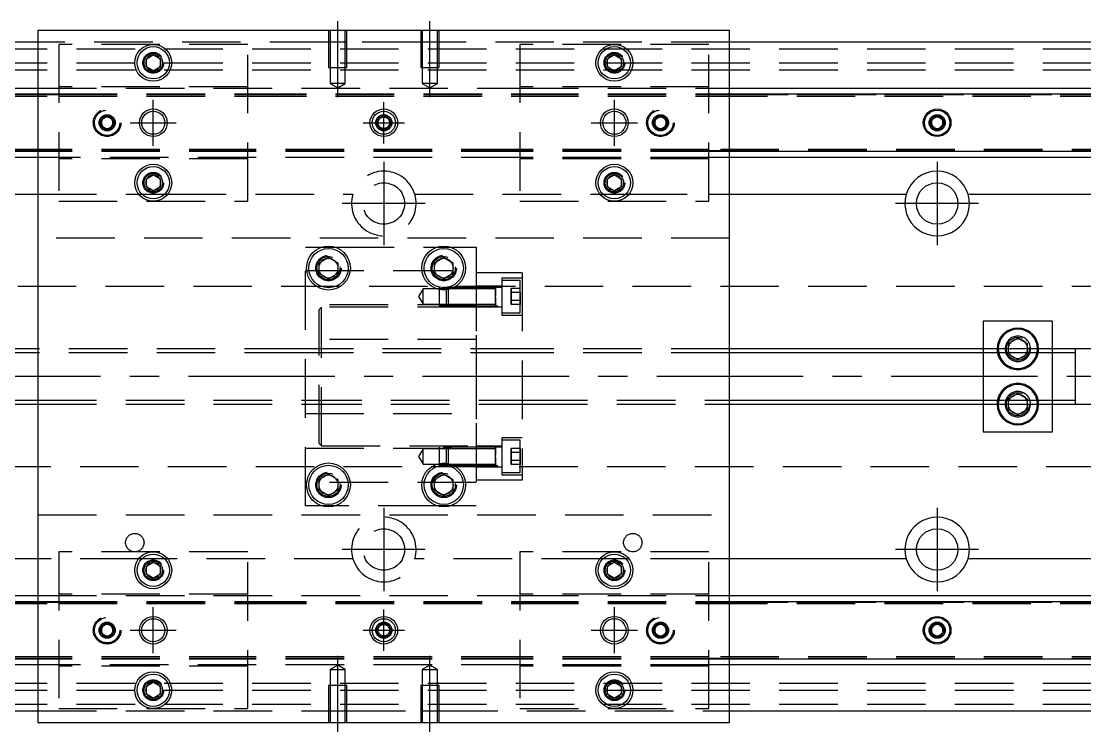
# Model space of a CAD drawing. Extents: x -10 to 569, y -283 to 77.
# Drawn here: x 121.4 to 352, y -77 to 77 of the extents above; entities that cross this region are included whole.
import ezdxf

# ---------------------------------------------------------------- set-up
doc = ezdxf.new("R2010")
doc.units = 0
doc.linetypes.add('CENTER', pattern=[50.8, 31.75, -6.35, 6.35, -6.35])
doc.linetypes.add('DASHED', pattern=[19.05, 12.7, -6.35])
doc.layers.get('0').update_dxf_attribs({"linetype": 'CONTINUOUS'})
doc.layers.add('CENTER', color=1, linetype='CENTER')

msp = doc.modelspace()

# ---------------------------------------------------------------- linework, layer by layer
at = {"color": 7, "linetype": 'CONTINUOUS'}
for p, q in [((275, 75), (125, 75)), ((125, 75), (125, -75)), ((275, -75), (275, 75)), ((125, 72.5), (0, 72.5)), ((400, 72.5), (275, 72.5)), ((148.5, 68.87), (150, 69.73)), ((150, 69.73), (151.5, 68.87)), ((248.5, 68.87), (250, 69.73)), ((250, 69.73), (251.5, 68.87)), ((148.5, 67.13), (148.5, 68.87)), ((150, 66.27), (148.5, 67.13)), ((151.5, 67.13), (150, 66.27)), ((151.5, 68.87), (151.5, 67.13)), ((248.5, 67.13), (248.5, 68.87)), ((250, 66.27), (248.5, 67.13)), ((251.5, 67.13), (250, 66.27)), ((251.5, 68.87), (251.5, 67.13)), ((0, 62.5), (125, 62.5)), ((275, 62.5), (400, 62.5)), ((0, 61.25), (125, 61.25)), ((275, 61.25), (400, 61.25)), ((318.75, 55.72), (320, 56.44)), ((318.75, 54.28), (318.75, 55.72)), ((320, 56.44), (321.25, 55.72)), ((321.25, 55.72), (321.25, 54.28)), ((320, 53.56), (318.75, 54.28)), ((321.25, 54.28), (320, 53.56)), ((125, 48.75), (0, 48.75)), ((400, 48.75), (275, 48.75)), ((125, 47.5), (0, 47.5)), ((400, 47.5), (275, 47.5)), ((148.5, 42.87), (150, 43.73)), ((148.5, 41.13), (148.5, 42.87)), ((150, 43.73), (151.5, 42.87)), ((151.5, 42.87), (151.5, 41.13)), ((248.5, 42.87), (250, 43.73)), ((248.5, 41.13), (248.5, 42.87)), ((250, 43.73), (251.5, 42.87)), ((251.5, 42.87), (251.5, 41.13)), ((86.71, 39.5), (125, 39.5)), ((150, 40.27), (148.5, 41.13)), ((151.5, 41.13), (150, 40.27)), ((250, 40.27), (248.5, 41.13)), ((251.5, 41.13), (250, 40.27)), ((275, 39.5), (313.29, 39.5)), ((326.71, 39.5), (400, 39.5)), ((186, 24.65), (188, 25.81)), ((188, 25.81), (190, 24.65)), ((211, 24.65), (213, 25.81)), ((213, 25.81), (215, 24.65)), ((186, 22.35), (186, 24.65)), ((190, 24.65), (190, 22.35)), ((211, 22.35), (211, 24.65)), ((215, 24.65), (215, 22.35)), ((188, 21.19), (186, 22.35)), ((190, 22.35), (188, 21.19)), ((213, 21.19), (211, 22.35)), ((215, 22.35), (213, 21.19)), ((345, 12), (330, 12)), ((330, 12), (330, 6)), ((345, 6), (345, 12)), ((335.5, 7.15), (337.5, 8.31)), ((335.5, 6), (335.5, 7.15)), ((337.5, 8.31), (339.5, 7.15)), ((339.5, 7.15), (339.5, 6)), ((125, 6), (60.5, 6)), ((350, 6), (275, 6)), ((350, -6), (350, 6)), ((355, 6), (350, 6)), ((350, 6), (350, 6)), ((350, 6), (350, 6)), ((60.5, -6), (125, -6)), ((275, -6), (350, -6)), ((330, -6), (330, -12)), ((335.5, -7.15), (335.5, -6)), ((339.5, -6), (339.5, -7.15)), ((345, -12), (345, -6)), ((350, -6), (350, -6)), ((350, -6), (355, -6)), ((350, -6), (350, -6)), ((337.5, -8.31), (335.5, -7.15)), ((339.5, -7.15), (337.5, -8.31)), ((330, -12), (345, -12)), ((186, -22.35), (188, -21.19)), ((186, -24.65), (186, -22.35)), ((188, -21.19), (190, -22.35)), ((190, -22.35), (190, -24.65)), ((211, -22.35), (213, -21.19)), ((211, -24.65), (211, -22.35)), ((213, -21.19), (215, -22.35)), ((215, -22.35), (215, -24.65)), ((188, -25.81), (186, -24.65)), ((190, -24.65), (188, -25.81)), ((213, -25.81), (211, -24.65)), ((215, -24.65), (213, -25.81)), ((125, -39.5), (86.71, -39.5)), ((148.5, -41.13), (150, -40.27)), ((148.5, -42.87), (148.5, -41.13)), ((150, -40.27), (151.5, -41.13)), ((151.5, -41.13), (151.5, -42.87)), ((248.5, -41.13), (250, -40.27)), ((248.5, -42.87), (248.5, -41.13)), ((250, -40.27), (251.5, -41.13)), ((251.5, -41.13), (251.5, -42.87)), ((313.29, -39.5), (275, -39.5)), ((400, -39.5), (326.71, -39.5)), ((150, -43.73), (148.5, -42.87)), ((151.5, -42.87), (150, -43.73)), ((250, -43.73), (248.5, -42.87)), ((251.5, -42.87), (250, -43.73)), ((0, -47.5), (125, -47.5)), ((275, -47.5), (400, -47.5)), ((0, -48.75), (125, -48.75)), ((275, -48.75), (400, -48.75)), ((318.75, -54.28), (320, -53.56)), ((318.75, -55.72), (318.75, -54.28)), ((320, -53.56), (321.25, -54.28)), ((321.25, -54.28), (321.25, -55.72)), ((320, -56.44), (318.75, -55.72)), ((321.25, -55.72), (320, -56.44)), ((125, -61.25), (0, -61.25)), ((400, -61.25), (275, -61.25)), ((125, -62.5), (0, -62.5)), ((400, -62.5), (275, -62.5)), ((148.5, -67.13), (150, -66.27)), ((150, -66.27), (151.5, -67.13)), ((248.5, -67.13), (250, -66.27)), ((250, -66.27), (251.5, -67.13)), ((148.5, -68.87), (148.5, -67.13)), ((150, -69.73), (148.5, -68.87)), ((151.5, -68.87), (150, -69.73)), ((151.5, -67.13), (151.5, -68.87)), ((248.5, -68.87), (248.5, -67.13)), ((250, -69.73), (248.5, -68.87)), ((251.5, -68.87), (250, -69.73)), ((251.5, -67.13), (251.5, -68.87)), ((0, -72.5), (125, -72.5)), ((275, -72.5), (400, -72.5)), ((125, -75), (275, -75))]:
    msp.add_line(p, q, dxfattribs=at)
at = {"color": 3, "linetype": 'DASHED'}
for p, q in [((188, 75), (188, 67)), ((188.35, 75), (188.35, 67)), ((191.65, 67), (191.65, 75)), ((192, 67), (192, 75)), ((208, 75), (208, 67)), ((208.35, 75), (208.35, 67)), ((211.65, 67), (211.65, 75)), ((212, 67), (212, 75)), ((188, 72.5), (125, 72.5)), ((170.5, 72), (129.5, 72)), ((129.5, 72), (129.5, 38)), ((170.5, 38), (170.5, 72)), ((192, 72.5), (188, 72.5)), ((208, 72.5), (192, 72.5)), ((212, 72.5), (208, 72.5)), ((275, 72.5), (212, 72.5)), ((229.5, 72), (229.5, 38)), ((270.5, 72), (229.5, 72)), ((270.5, 38), (270.5, 72)), ((0, 71), (400, 71)), ((0, 68), (400, 68)), ((151.97, 68.33), (152, 68)), ((188, 67), (192, 67)), ((188.35, 67), (188.35, 63.5)), ((191.65, 63.5), (191.65, 67)), ((208, 67), (212, 67)), ((208.35, 67), (208.35, 63.5)), ((211.65, 63.5), (211.65, 67)), ((251.97, 68.33), (252, 68)), ((0, 66.5), (400, 66.5)), ((125, 62.5), (229.5, 62.5)), ((170.5, 62.8), (129.5, 62.8)), ((191.65, 63.5), (188.35, 63.5)), ((188.35, 63.5), (190, 62.55)), ((190, 62.55), (191.65, 63.5)), ((211.65, 63.5), (208.35, 63.5)), ((208.35, 63.5), (210, 62.55)), ((210, 62.55), (211.65, 63.5)), ((270.5, 62.8), (229.5, 62.8)), ((229.5, 62.5), (270.5, 62.5)), ((270.5, 62.5), (275, 62.5)), ((0, 61.11), (125, 61.11)), ((0, 61.1), (129.5, 61.1)), ((0, 60.8), (129.5, 60.8)), ((125, 61.25), (129.5, 61.25)), ((125, 61.11), (129.5, 61.11)), ((129.5, 61.25), (170.5, 61.25)), ((129.5, 61.11), (170.5, 61.11)), ((129.5, 61.1), (170.5, 61.1)), ((129.5, 61.1), (170.5, 61.1)), ((129.5, 60.8), (170.5, 60.8)), ((129.5, 60.8), (170.5, 60.8)), ((170.5, 61.25), (229.5, 61.25)), ((170.5, 61.11), (229.5, 61.11)), ((170.5, 61.1), (229.5, 61.1)), ((170.5, 60.8), (229.5, 60.8)), ((229.5, 61.25), (270.5, 61.25)), ((229.5, 61.11), (270.5, 61.11)), ((229.5, 61.1), (270.5, 61.1)), ((229.5, 60.8), (270.5, 60.8)), ((270.5, 61.25), (275, 61.25)), ((270.5, 61.11), (275, 61.11)), ((270.5, 61.1), (400, 61.1)), ((270.5, 60.8), (400, 60.8)), ((275, 61.11), (400, 61.11)), ((138.75, 55.72), (140, 56.44)), ((138.75, 54.28), (138.75, 55.72)), ((140, 56.44), (141.25, 55.72)), ((141.25, 55.72), (141.25, 54.28)), ((258.75, 55.72), (260, 56.44)), ((258.75, 54.28), (258.75, 55.72)), ((260, 56.44), (261.25, 55.72)), ((261.25, 55.72), (261.25, 54.28)), ((138.5, 55), (138.52, 55.25)), ((140, 53.56), (138.75, 54.28)), ((141.25, 54.28), (140, 53.56)), ((260, 53.56), (258.75, 54.28)), ((261.25, 54.28), (260, 53.56)), ((261.48, 55.26), (261.5, 55)), ((321.48, 55.26), (321.5, 55)), ((129.5, 49.2), (0, 49.2)), ((129.5, 48.9), (0, 48.9)), ((125, 48.89), (0, 48.89)), ((129.5, 48.89), (125, 48.89)), ((129.5, 48.75), (125, 48.75)), ((170.5, 49.2), (129.5, 49.2)), ((170.5, 48.9), (129.5, 48.9)), ((170.5, 48.89), (129.5, 48.89)), ((170.5, 48.75), (129.5, 48.75)), ((229.5, 49.2), (170.5, 49.2)), ((229.5, 48.9), (170.5, 48.9)), ((229.5, 48.89), (170.5, 48.89)), ((229.5, 48.75), (170.5, 48.75)), ((270.5, 49.2), (229.5, 49.2)), ((270.5, 48.9), (229.5, 48.9)), ((270.5, 48.89), (229.5, 48.89)), ((270.5, 48.75), (229.5, 48.75)), ((400, 49.2), (270.5, 49.2)), ((400, 48.9), (270.5, 48.9)), ((275, 48.89), (270.5, 48.89)), ((275, 48.75), (270.5, 48.75)), ((400, 48.89), (275, 48.89)), ((229.5, 47.5), (125, 47.5)), ((170.5, 47.2), (129.5, 47.2)), ((270.5, 47.5), (229.5, 47.5)), ((270.5, 47.2), (229.5, 47.2)), ((275, 47.5), (270.5, 47.5)), ((148, 42), (148.03, 42.35)), ((251.97, 42.33), (252, 42)), ((125, 39.5), (146.88, 39.5)), ((146.88, 39.5), (147.55, 39.5)), ((147.55, 39.5), (152.45, 39.5)), ((152.45, 39.5), (153.12, 39.5)), ((153.12, 39.5), (193.29, 39.5)), ((206.71, 39.5), (246.88, 39.5)), ((246.88, 39.5), (247.55, 39.5)), ((247.55, 39.5), (252.45, 39.5)), ((252.45, 39.5), (253.12, 39.5)), ((253.12, 39.5), (270.5, 39.5)), ((270.5, 39.5), (275, 39.5)), ((129.5, 38), (170.5, 38)), ((229.5, 38), (270.5, 38)), ((275, 30), (125, 30)), ((183, 28), (186.48, 28)), ((183, -28), (183, 28)), ((186.48, 28), (189.52, 28)), ((189.52, 28), (211.48, 28)), ((211.48, 28), (214.52, 28)), ((214.52, 28), (220, 28)), ((220, 28), (220, -28)), ((190.48, 23.79), (190.5, 23.5)), ((215.48, 23.79), (215.5, 23.5)), ((183, 23), (220, 23)), ((220, 22.5), (220, -22.5)), ((230, 22.5), (220, 22.5)), ((225.6, 21.32), (225.6, 13.32)), ((230, 21.32), (225.6, 21.32)), ((229.6, 20.82), (225.6, 20.82)), ((229.6, 17.32), (229.6, 20.82)), ((229.6, 13.82), (229.6, 20.82)), ((230, 22.5), (230, -22.5)), ((400, 19.5), (76.97, 19.5)), ((208.5, 18.97), (207.55, 17.32)), ((208.5, 15.67), (208.5, 18.97)), ((212, 18.97), (208.5, 18.97)), ((212, 19.32), (212, 15.32)), ((225.6, 19.32), (212, 19.32)), ((213.6, 18.97), (212, 18.97)), ((213.95, 19.32), (213.6, 18.97)), ((213.6, 15.67), (213.6, 18.97)), ((220, 18.97), (213.6, 18.97)), ((213.95, 19.32), (213.95, 15.32)), ((225.6, 19.57), (220, 19.57)), ((224.2, 18.97), (220, 18.97)), ((224.2, 19.32), (224.2, 19.32)), ((224.2, 17.56), (224.2, 19.32)), ((224.2, 17.55), (224.2, 19.32)), ((224.2, 19.32), (224.2, 19.32)), ((224.2, 17.56), (224.2, 19.32)), ((224.2, 17.55), (224.2, 19.32)), ((224.2, 19.32), (224.2, 18.74)), ((224.2, 18.74), (224.2, 19.32)), ((224.2, 19.32), (224.2, 19.32)), ((224.2, 19.32), (224.2, 18.74)), ((224.2, 18.6), (224.2, 18.97)), ((224.2, 18.6), (224.2, 18.97)), ((224.2, 18.74), (224.2, 17.57)), ((224.2, 15.91), (224.2, 18.74)), ((224.2, 16.04), (224.2, 18.6)), ((224.2, 17.45), (224.2, 18.6)), ((227.6, 18.19), (227.6, 19.05)), ((227.6, 19.05), (227.6, 18.19)), ((229.6, 19.05), (227.6, 19.05)), ((207.55, 17.32), (208.5, 15.67)), ((224.2, 15.91), (224.2, 17.46)), ((224.2, 15.32), (224.2, 17.46)), ((224.2, 15.32), (224.2, 17.18)), ((224.2, 17.1), (224.2, 15.91)), ((229.6, 18.19), (227.6, 18.19)), ((227.6, 16.45), (227.6, 18.19)), ((227.6, 18.19), (227.6, 16.45)), ((229.6, 16.45), (227.6, 16.45)), ((227.6, 15.59), (227.6, 16.45)), ((227.6, 16.45), (227.6, 15.59)), ((229.6, 16.45), (229.6, 18.19)), ((229.6, 18.19), (229.6, 16.45)), ((229.6, 13.82), (229.6, 17.32)), ((229.6, 15.59), (229.6, 16.45)), ((229.6, 16.45), (229.6, 15.59)), ((220, 15.5), (183, 15.5)), ((186.5, 15), (186, 14.5)), ((186, -14.5), (186, 14.5)), ((186.5, -15), (186.5, 15)), ((220, 15), (186.5, 15)), ((208.5, 15.67), (212, 15.67)), ((212, 15.67), (213.6, 15.67)), ((212, 15.32), (225.6, 15.32)), ((213.6, 15.67), (214.43, 15.67)), ((213.6, 15.67), (213.95, 15.32)), ((214.43, 15.67), (220, 15.67)), ((220, 15.67), (224.2, 15.67)), ((220, 15.07), (225.6, 15.07)), ((224.2, 15.67), (224.2, 16.04)), ((224.2, 15.67), (224.2, 16.04)), ((224.2, 15.32), (224.2, 15.91)), ((224.2, 15.32), (224.2, 15.91)), ((224.2, 15.91), (224.2, 15.32)), ((229.6, 15.59), (227.6, 15.59)), ((225.6, 13.82), (229.6, 13.82)), ((225.6, 13.32), (230, 13.32)), ((220, 8), (183, 8)), ((182.5, 6), (125, 6)), ((182.5, 5.12), (125, 5.12)), ((231.5, 6), (182.5, 6)), ((231.5, 5.12), (182.5, 5.12)), ((275, 6), (231.5, 6)), ((275, 5.12), (231.5, 5.12)), ((330, 6), (330, 5.12)), ((330, 5.12), (330, -5.12)), ((335.5, 5.12), (335.5, 6)), ((335.5, 4.85), (335.5, 5.12)), ((337.5, 3.69), (335.5, 4.85)), ((339.5, 4.85), (337.5, 3.69)), ((339.5, 6), (339.5, 5.12)), ((339.5, 5.12), (339.5, 4.85)), ((339.98, 6.29), (340, 6)), ((345, 5.12), (345, 6)), ((345, -5.12), (345, 5.12)), ((335.5, -4.85), (337.5, -3.69)), ((337.5, -3.69), (339.5, -4.85)), ((125, -5.12), (182.5, -5.12)), ((125, -6), (182.5, -6)), ((182.5, -5.12), (231.5, -5.12)), ((182.5, -6), (231.5, -6)), ((231.5, -5.12), (275, -5.12)), ((231.5, -6), (275, -6)), ((330, -5.12), (330, -6)), ((335, -6), (335.02, -5.7)), ((335.5, -5.12), (335.5, -4.85)), ((335.5, -6), (335.5, -5.12)), ((339.5, -4.85), (339.5, -5.12)), ((339.5, -5.12), (339.5, -6)), ((345, -6), (345, -5.12)), ((350, -6), (350, -6)), ((183, -8), (220, -8)), ((225.6, -13.32), (225.6, -21.32)), ((230, -13.32), (225.6, -13.32)), ((225.6, -13.82), (225.6, -20.82)), ((225.6, -13.82), (225.6, -17.32)), ((229.6, -13.82), (225.6, -13.82)), ((229.6, -17.32), (229.6, -13.82)), ((229.6, -20.82), (229.6, -13.82)), ((183, -15.5), (220, -15.5)), ((186, -14.5), (186.5, -15)), ((186.5, -15), (220, -15)), ((208.5, -15.67), (207.55, -17.32)), ((208.5, -18.97), (208.5, -15.67)), ((212, -15.67), (208.5, -15.67)), ((212, -15.32), (212, -19.32)), ((225.6, -15.32), (212, -15.32)), ((213.6, -15.67), (212, -15.67)), ((213.95, -15.32), (213.6, -15.67)), ((213.6, -18.97), (213.6, -15.67)), ((220, -15.67), (213.6, -15.67)), ((213.95, -15.32), (213.95, -19.32)), ((225.6, -15.07), (220, -15.07)), ((224.2, -15.67), (220, -15.67)), ((224.2, -15.32), (224.2, -15.32)), ((224.2, -17.08), (224.2, -15.32)), ((224.2, -17.09), (224.2, -15.32)), ((224.2, -15.32), (224.2, -15.32)), ((224.2, -17.08), (224.2, -15.32)), ((224.2, -17.09), (224.2, -15.32)), ((224.2, -15.32), (224.2, -15.91)), ((224.2, -15.91), (224.2, -15.32)), ((224.2, -15.32), (224.2, -15.32)), ((224.2, -15.32), (224.2, -15.91)), ((224.2, -16.04), (224.2, -15.67)), ((224.2, -16.04), (224.2, -15.67)), ((224.2, -15.91), (224.2, -17.08)), ((224.2, -18.74), (224.2, -15.91)), ((224.2, -18.6), (224.2, -16.04)), ((224.2, -17.19), (224.2, -16.04)), ((225.6, -15.32), (225.6, -17.32)), ((225.6, -15.32), (225.6, -19.32)), ((227.6, -16.45), (227.6, -15.59)), ((227.6, -15.59), (227.6, -16.45)), ((229.6, -15.59), (227.6, -15.59)), ((229.6, -16.45), (229.6, -15.59)), ((229.6, -15.59), (229.6, -16.45)), ((207.55, -17.32), (208.5, -18.97)), ((224.2, -18.74), (224.2, -17.18)), ((224.2, -19.32), (224.2, -17.18)), ((224.2, -19.32), (224.2, -17.46)), ((224.2, -17.54), (224.2, -18.74)), ((229.6, -16.45), (227.6, -16.45)), ((227.6, -18.19), (227.6, -16.45)), ((227.6, -16.45), (227.6, -18.19)), ((229.6, -18.19), (227.6, -18.19)), ((227.6, -19.05), (227.6, -18.19)), ((227.6, -18.19), (227.6, -19.05)), ((229.6, -18.19), (229.6, -16.45)), ((229.6, -16.45), (229.6, -18.19)), ((229.6, -20.82), (229.6, -17.32)), ((229.6, -19.05), (229.6, -18.19)), ((229.6, -18.19), (229.6, -19.05)), ((76.97, -19.5), (400, -19.5)), ((208.5, -18.97), (212, -18.97)), ((212, -18.97), (213.6, -18.97)), ((212, -19.32), (225.6, -19.32)), ((213.6, -18.97), (214.43, -18.97)), ((213.6, -18.97), (213.95, -19.32)), ((214.43, -18.97), (220, -18.97)), ((220, -18.97), (224.2, -18.97)), ((220, -19.57), (225.6, -19.57)), ((224.2, -18.97), (224.2, -18.6)), ((224.2, -18.97), (224.2, -18.6)), ((224.2, -19.32), (224.2, -18.74)), ((224.2, -19.32), (224.2, -18.74)), ((224.2, -18.74), (224.2, -19.32)), ((229.6, -19.05), (227.6, -19.05)), ((220, -23), (183, -23)), ((230, -22.5), (220, -22.5)), ((225.6, -20.82), (229.6, -20.82)), ((225.6, -21.32), (230, -21.32)), ((190.48, -23.21), (190.5, -23.5)), ((215.48, -23.21), (215.5, -23.5)), ((186.48, -28), (183, -28)), ((189.52, -28), (186.48, -28)), ((211.48, -28), (189.52, -28)), ((214.52, -28), (211.48, -28)), ((220, -28), (214.52, -28)), ((125, -30), (275, -30)), ((170.5, -38), (129.5, -38)), ((129.5, -38), (129.5, -72)), ((170.5, -72), (170.5, -38)), ((229.5, -38), (229.5, -72)), ((270.5, -38), (229.5, -38)), ((270.5, -72), (270.5, -38)), ((146.88, -39.5), (125, -39.5)), ((147.55, -39.5), (146.88, -39.5)), ((152.45, -39.5), (147.55, -39.5)), ((153.12, -39.5), (152.45, -39.5)), ((193.29, -39.5), (153.12, -39.5)), ((246.88, -39.5), (206.71, -39.5)), ((247.55, -39.5), (246.88, -39.5)), ((252.45, -39.5), (247.55, -39.5)), ((253.12, -39.5), (252.45, -39.5)), ((270.5, -39.5), (253.12, -39.5)), ((275, -39.5), (270.5, -39.5)), ((151.97, -41.67), (152, -42)), ((251.97, -41.67), (252, -42)), ((125, -47.5), (229.5, -47.5)), ((170.5, -47.2), (129.5, -47.2)), ((270.5, -47.2), (229.5, -47.2)), ((229.5, -47.5), (270.5, -47.5)), ((270.5, -47.5), (275, -47.5)), ((0, -48.89), (125, -48.89)), ((0, -48.9), (129.5, -48.9)), ((0, -49.2), (129.5, -49.2)), ((125, -48.75), (129.5, -48.75)), ((125, -48.89), (129.5, -48.89)), ((129.5, -48.75), (170.5, -48.75)), ((129.5, -48.89), (170.5, -48.89)), ((129.5, -48.9), (170.5, -48.9)), ((129.5, -49.2), (170.5, -49.2)), ((170.5, -48.75), (229.5, -48.75)), ((170.5, -48.89), (229.5, -48.89)), ((170.5, -48.9), (229.5, -48.9)), ((170.5, -49.2), (229.5, -49.2)), ((229.5, -48.75), (270.5, -48.75)), ((229.5, -48.89), (270.5, -48.89)), ((229.5, -48.9), (270.5, -48.9)), ((229.5, -49.2), (270.5, -49.2)), ((270.5, -48.75), (275, -48.75)), ((270.5, -48.89), (275, -48.89)), ((270.5, -48.9), (400, -48.9)), ((270.5, -49.2), (400, -49.2)), ((275, -48.89), (400, -48.89)), ((138.75, -54.28), (140, -53.56)), ((138.75, -55.72), (138.75, -54.28)), ((140, -53.56), (141.25, -54.28)), ((141.25, -54.28), (141.25, -55.72)), ((141.48, -54.74), (141.5, -55)), ((258.75, -54.28), (260, -53.56)), ((258.75, -55.72), (258.75, -54.28)), ((260, -53.56), (261.25, -54.28)), ((261.25, -54.28), (261.25, -55.72)), ((261.48, -54.74), (261.5, -55)), ((321.48, -54.74), (321.5, -55)), ((140, -56.44), (138.75, -55.72)), ((141.25, -55.72), (140, -56.44)), ((260, -56.44), (258.75, -55.72)), ((261.25, -55.72), (260, -56.44)), ((129.5, -60.8), (0, -60.8)), ((129.5, -61.1), (0, -61.1)), ((125, -61.11), (0, -61.11)), ((129.5, -61.11), (125, -61.11)), ((129.5, -61.25), (125, -61.25)), ((170.5, -60.8), (129.5, -60.8)), ((170.5, -60.8), (129.5, -60.8)), ((170.5, -61.1), (129.5, -61.1)), ((170.5, -61.1), (129.5, -61.1)), ((170.5, -61.11), (129.5, -61.11)), ((170.5, -61.25), (129.5, -61.25)), ((229.5, -60.8), (170.5, -60.8)), ((229.5, -61.1), (170.5, -61.1)), ((229.5, -61.11), (170.5, -61.11)), ((229.5, -61.25), (170.5, -61.25)), ((270.5, -60.8), (229.5, -60.8)), ((270.5, -61.1), (229.5, -61.1)), ((270.5, -61.11), (229.5, -61.11)), ((270.5, -61.25), (229.5, -61.25)), ((400, -60.8), (270.5, -60.8)), ((400, -61.1), (270.5, -61.1)), ((275, -61.11), (270.5, -61.11)), ((275, -61.25), (270.5, -61.25)), ((400, -61.11), (275, -61.11)), ((229.5, -62.5), (125, -62.5)), ((170.5, -62.8), (129.5, -62.8)), ((190, -62.55), (188.35, -63.5)), ((188.35, -63.5), (190, -63.5)), ((188.35, -63.5), (188.35, -67)), ((191.65, -63.5), (190, -62.55)), ((190, -63.5), (191.65, -63.5)), ((191.65, -67), (191.65, -63.5)), ((210, -62.55), (208.35, -63.5)), ((208.35, -63.5), (210, -63.5)), ((208.35, -63.5), (208.35, -67)), ((211.65, -63.5), (210, -62.55)), ((210, -63.5), (211.65, -63.5)), ((211.65, -67), (211.65, -63.5)), ((270.5, -62.5), (229.5, -62.5)), ((270.5, -62.8), (229.5, -62.8)), ((275, -62.5), (270.5, -62.5)), ((0, -66.5), (400, -66.5)), ((0, -68), (400, -68)), ((151.97, -67.67), (152, -68)), ((192, -67), (188, -67)), ((188, -67), (188, -75)), ((188.35, -67), (188.35, -75)), ((191.65, -75), (191.65, -67)), ((192, -75), (192, -67)), ((212, -67), (208, -67)), ((208, -67), (208, -75)), ((208.35, -67), (208.35, -75)), ((211.65, -75), (211.65, -67)), ((212, -75), (212, -67)), ((251.97, -67.67), (252, -68)), ((0, -71), (400, -71)), ((125, -72.5), (188, -72.5)), ((129.5, -72), (170.5, -72)), ((188, -72.5), (192, -72.5)), ((192, -72.5), (208, -72.5)), ((208, -72.5), (212, -72.5)), ((212, -72.5), (275, -72.5)), ((229.5, -72), (270.5, -72))]:
    msp.add_line(p, q, dxfattribs=at)
at = {"color": 3, "linetype": 'CONTINUOUS'}
for p, q in [((125, 5.12), (60.5, 5.12)), ((350, 5.12), (275, 5.12)), ((60.5, -5.12), (125, -5.12)), ((275, -5.12), (350, -5.12))]:
    msp.add_line(p, q, dxfattribs=at)
at = {"color": 7, "linetype": 'CONTINUOUS'}
for centre, radius in [((150, 68), 4), ((150, 68), 3.5), ((250, 68), 4), ((250, 68), 3.5), ((200, 55), 3), ((320, 55), 3), ((320, 55), 2.75), ((150, 55), 2.5), ((200, 55), 2.5), ((250, 55), 2.5), ((150, 42), 4), ((150, 42), 3.5), ((250, 42), 4), ((250, 42), 3.5), ((320, 37.5), 4.5), ((188, 23.5), 4.75), ((188, 23.5), 4.25), ((213, 23.5), 4.75), ((213, 23.5), 4.25), ((188, -23.5), 4.75), ((188, -23.5), 4.25), ((213, -23.5), 4.75), ((213, -23.5), 4.25), ((320, -37.5), 4.5), ((150, -42), 4), ((150, -42), 3.5), ((250, -42), 4), ((250, -42), 3.5), ((150, -55), 2.5), ((200, -55), 3), ((200, -55), 2.5), ((250, -55), 2.5), ((320, -55), 3), ((320, -55), 2.75), ((150, -68), 4), ((150, -68), 3.5), ((250, -68), 4), ((250, -68), 3.5)]:
    msp.add_circle(centre, radius, dxfattribs=at)
at = {"color": 3, "linetype": 'DASHED'}
for centre, radius in [((150, 68), 2.25), ((150, 68), 2), ((250, 68), 2.25), ((250, 68), 2), ((140, 55), 3), ((140, 55), 2.75), ((260, 55), 3), ((260, 55), 2.75), ((140, 55), 1.75), ((140, 55), 1.5), ((200, 55), 1.75), ((200, 55), 1.5), ((200, 55), 1.25), ((260, 55), 1.75), ((260, 55), 1.5), ((320, 55), 1.75), ((320, 55), 1.5), ((150, 42), 2.25), ((150, 42), 2), ((250, 42), 2.25), ((250, 42), 2), ((200, 37.5), 4.5), ((188, 23.5), 2.75), ((188, 23.5), 2.5), ((213, 23.5), 2.75), ((213, 23.5), 2.5), ((337.5, 6), 2.5), ((337.5, -6), 2.5), ((188, -23.5), 2.75), ((213, -23.5), 2.75), ((188, -23.5), 2.5), ((213, -23.5), 2.5), ((146, -36), 2), ((200, -37.5), 4.5), ((254, -36), 2), ((150, -42), 2.25), ((150, -42), 2), ((250, -42), 2.25), ((250, -42), 2), ((140, -55), 3), ((140, -55), 2.75), ((260, -55), 3), ((260, -55), 2.75), ((140, -55), 1.75), ((140, -55), 1.5), ((200, -55), 1.75), ((200, -55), 1.5), ((200, -55), 1.25), ((260, -55), 1.75), ((260, -55), 1.5), ((320, -55), 1.75), ((320, -55), 1.5), ((150, -68), 2.25), ((150, -68), 2), ((250, -68), 2.25), ((250, -68), 2)]:
    msp.add_circle(centre, radius, dxfattribs=at)
at = {"color": 3, "linetype": 'CONTINUOUS'}
for centre in [(150, 55), (250, 55), (150, -55), (250, -55)]:
    msp.add_circle(centre, 3, dxfattribs=at)
at = {"color": 7, "linetype": 'CONTINUOUS'}
for centre, radius, start, end in [((150, 68), 1.65, 95.38, 144.62), ((150, 68), 1.65, 84.62, 95.38), ((150, 68), 1.65, 35.38, 84.62), ((250, 68), 1.65, 95.38, 144.62), ((250, 68), 1.65, 84.62, 95.38), ((250, 68), 1.65, 35.38, 84.62), ((150, 68), 1.65, 155.38, 180), ((150, 68), 1.65, 180, 204.62), ((150, 68), 1.65, 144.62, 155.38), ((150, 68), 1.65, 204.62, 215.38), ((150, 68), 1.65, 215.38, 264.62), ((150, 68), 1.65, 275.38, 324.62), ((150, 68), 1.65, 24.62, 35.38), ((150, 68), 1.65, 324.62, 335.38), ((150, 68), 1.65, 335.38, 24.62), ((250, 68), 1.65, 155.38, 180), ((250, 68), 1.65, 180, 204.62), ((250, 68), 1.65, 144.62, 155.38), ((250, 68), 1.65, 204.62, 215.38), ((250, 68), 1.65, 215.38, 264.62), ((250, 68), 1.65, 275.38, 324.62), ((250, 68), 1.65, 24.62, 35.38), ((250, 68), 1.65, 324.62, 335.38), ((250, 68), 1.65, 335.38, 24.62), ((150, 68), 1.65, 264.62, 275.38), ((250, 68), 1.65, 264.62, 275.38), ((320, 55), 1.25, 120, 180), ((320, 55), 1.25, 60, 120), ((320, 55), 1.25, 0, 60), ((320, 55), 1.25, 180, 240), ((320, 55), 1.25, 240, 300), ((320, 55), 1.25, 300, 0), ((320, 37.5), 7, 16.6015, 163.3985), ((150, 42), 1.65, 155.38, 180), ((150, 42), 1.65, 180, 204.62), ((150, 42), 1.65, 144.62, 155.38), ((150, 42), 1.65, 95.38, 144.62), ((150, 42), 1.65, 84.62, 95.38), ((150, 42), 1.65, 35.38, 84.62), ((150, 42), 1.65, 24.62, 35.38), ((150, 42), 1.65, 335.38, 24.62), ((250, 42), 1.65, 155.38, 180), ((250, 42), 1.65, 180, 204.62), ((250, 42), 1.65, 144.62, 155.38), ((250, 42), 1.65, 95.38, 144.62), ((250, 42), 1.65, 84.62, 95.38), ((250, 42), 1.65, 35.38, 84.62), ((250, 42), 1.65, 24.62, 35.38), ((250, 42), 1.65, 335.38, 24.62), ((150, 42), 1.65, 204.62, 215.38), ((150, 42), 1.65, 215.38, 264.62), ((150, 42), 1.65, 264.62, 275.38), ((150, 42), 1.65, 275.38, 324.62), ((150, 42), 1.65, 324.62, 335.38), ((250, 42), 1.65, 204.62, 215.38), ((250, 42), 1.65, 215.38, 264.62), ((250, 42), 1.65, 264.62, 275.38), ((250, 42), 1.65, 275.38, 324.62), ((250, 42), 1.65, 324.62, 335.38), ((320, 37.5), 7, 163.3985, 16.6015), ((188, 23.5), 2.1, 102.2472, 137.7528), ((188, 23.5), 2.1, 77.7528, 102.2472), ((188, 23.5), 2.1, 42.2472, 77.7528), ((213, 23.5), 2.1, 102.2472, 137.7528), ((213, 23.5), 2.1, 77.7528, 102.2472), ((213, 23.5), 2.1, 42.2472, 77.7528), ((188, 23.5), 2.1, 162.2472, 180), ((188, 23.5), 2.1, 180, 197.7528), ((188, 23.5), 2.1, 137.7528, 162.2472), ((188, 23.5), 2.1, 17.7528, 42.2472), ((188, 23.5), 2.1, 342.2472, 17.7528), ((213, 23.5), 2.1, 162.2472, 180), ((213, 23.5), 2.1, 180, 197.7528), ((213, 23.5), 2.1, 137.7528, 162.2472), ((213, 23.5), 2.1, 17.7528, 42.2472), ((213, 23.5), 2.1, 342.2472, 17.7528), ((188, 23.5), 2.1, 197.7528, 222.2472), ((188, 23.5), 2.1, 222.2472, 257.7528), ((188, 23.5), 2.1, 257.7528, 282.2472), ((188, 23.5), 2.1, 282.2472, 317.7528), ((188, 23.5), 2.1, 317.7528, 342.2472), ((213, 23.5), 2.1, 197.7528, 222.2472), ((213, 23.5), 2.1, 222.2472, 257.7528), ((213, 23.5), 2.1, 257.7528, 282.2472), ((213, 23.5), 2.1, 282.2472, 317.7528), ((213, 23.5), 2.1, 317.7528, 342.2472), ((337.5, 6), 4.5, 0, 180), ((337.5, 6), 4.25, 0, 180), ((337.5, 6), 2.1, 137.7528, 162.2472), ((337.5, 6), 2.1, 102.2472, 137.7528), ((337.5, 6), 2.1, 77.7528, 102.2472), ((337.5, 6), 2.1, 42.2472, 77.7528), ((337.5, 6), 2.1, 17.7528, 42.2472), ((337.5, 6), 2.1, 162.2472, 180), ((337.5, 6), 2.1, 180, 197.7528), ((337.5, 6), 2.1, 197.7528, 204.6243), ((337.5, 6), 2.1, 204.6243, 222.2472), ((337.5, 6), 2.1, 317.7528, 335.3757), ((337.5, 6), 2.1, 335.3757, 342.2472), ((337.5, 6), 2.1, 0, 17.7528), ((337.5, 6), 2.1, 342.2472, 0), ((337.5, 6), 2.1, 222.2472, 257.7528), ((337.5, 6), 2.1, 257.7528, 282.2472), ((337.5, 6), 2.1, 282.2472, 317.7528), ((337.5, -6), 2.1, 137.7528, 155.3757), ((337.5, -6), 2.1, 102.2472, 137.7528), ((337.5, -6), 2.1, 77.7528, 102.2472), ((337.5, -6), 2.1, 42.2472, 77.7528), ((337.5, -6), 2.1, 24.6243, 42.2472), ((337.5, -6), 4.5, 180, 0), ((337.5, -6), 4.25, 180, 0), ((337.5, -6), 2.1, 162.2472, 180), ((337.5, -6), 2.1, 180, 197.7528), ((337.5, -6), 2.1, 155.3757, 162.2472), ((337.5, -6), 2.1, 197.7528, 222.2472), ((337.5, -6), 2.1, 317.7528, 342.2472), ((337.5, -6), 2.1, 17.7528, 24.6243), ((337.5, -6), 2.1, 0, 17.7528), ((337.5, -6), 2.1, 342.2472, 0), ((337.5, -6), 2.1, 222.2472, 257.7528), ((337.5, -6), 2.1, 257.7528, 282.2472), ((337.5, -6), 2.1, 282.2472, 317.7528), ((188, -23.5), 2.1, 162.2472, 180), ((188, -23.5), 2.1, 137.7528, 162.2472), ((188, -23.5), 2.1, 102.2472, 137.7528), ((188, -23.5), 2.1, 77.7528, 102.2472), ((188, -23.5), 2.1, 42.2472, 77.7528), ((188, -23.5), 2.1, 17.7528, 42.2472), ((188, -23.5), 2.1, 342.2472, 17.7528), ((213, -23.5), 2.1, 162.2472, 180), ((213, -23.5), 2.1, 137.7528, 162.2472), ((213, -23.5), 2.1, 102.2472, 137.7528), ((213, -23.5), 2.1, 77.7528, 102.2472), ((213, -23.5), 2.1, 42.2472, 77.7528), ((213, -23.5), 2.1, 17.7528, 42.2472), ((213, -23.5), 2.1, 342.2472, 17.7528), ((188, -23.5), 2.1, 180, 197.7528), ((188, -23.5), 2.1, 197.7528, 222.2472), ((188, -23.5), 2.1, 222.2472, 257.7528), ((188, -23.5), 2.1, 282.2472, 317.7528), ((188, -23.5), 2.1, 317.7528, 342.2472), ((213, -23.5), 2.1, 180, 197.7528), ((213, -23.5), 2.1, 197.7528, 222.2472), ((213, -23.5), 2.1, 222.2472, 257.7528), ((213, -23.5), 2.1, 282.2472, 317.7528), ((213, -23.5), 2.1, 317.7528, 342.2472), ((188, -23.5), 2.1, 257.7528, 282.2472), ((213, -23.5), 2.1, 257.7528, 282.2472), ((320, -37.5), 7, 343.3985, 196.6015), ((150, -42), 1.65, 155.38, 180), ((150, -42), 1.65, 144.62, 155.38), ((150, -42), 1.65, 95.38, 144.62), ((150, -42), 1.65, 84.62, 95.38), ((150, -42), 1.65, 35.38, 84.62), ((150, -42), 1.65, 24.62, 35.38), ((150, -42), 1.65, 335.38, 24.62), ((250, -42), 1.65, 155.38, 180), ((250, -42), 1.65, 144.62, 155.38), ((250, -42), 1.65, 95.38, 144.62), ((250, -42), 1.65, 84.62, 95.38), ((250, -42), 1.65, 35.38, 84.62), ((250, -42), 1.65, 24.62, 35.38), ((250, -42), 1.65, 335.38, 24.62), ((320, -37.5), 7, 196.6015, 343.3985), ((150, -42), 1.65, 180, 204.62), ((150, -42), 1.65, 204.62, 215.38), ((150, -42), 1.65, 215.38, 264.62), ((150, -42), 1.65, 264.62, 275.38), ((150, -42), 1.65, 275.38, 324.62), ((150, -42), 1.65, 324.62, 335.38), ((250, -42), 1.65, 180, 204.62), ((250, -42), 1.65, 204.62, 215.38), ((250, -42), 1.65, 215.38, 264.62), ((250, -42), 1.65, 264.62, 275.38), ((250, -42), 1.65, 275.38, 324.62), ((250, -42), 1.65, 324.62, 335.38), ((320, -55), 1.25, 120, 180), ((320, -55), 1.25, 180, 240), ((320, -55), 1.25, 60, 120), ((320, -55), 1.25, 300, 0), ((320, -55), 1.25, 0, 60), ((320, -55), 1.25, 240, 300), ((150, -68), 1.65, 95.38, 144.62), ((150, -68), 1.65, 84.62, 95.38), ((150, -68), 1.65, 35.38, 84.62), ((250, -68), 1.65, 95.38, 144.62), ((250, -68), 1.65, 84.62, 95.38), ((250, -68), 1.65, 35.38, 84.62), ((150, -68), 1.65, 155.38, 180), ((150, -68), 1.65, 180, 204.62), ((150, -68), 1.65, 144.62, 155.38), ((150, -68), 1.65, 204.62, 215.38), ((150, -68), 1.65, 215.38, 264.62), ((150, -68), 1.65, 275.38, 324.62), ((150, -68), 1.65, 24.62, 35.38), ((150, -68), 1.65, 324.62, 335.38), ((150, -68), 1.65, 335.38, 24.62), ((250, -68), 1.65, 155.38, 180), ((250, -68), 1.65, 180, 204.62), ((250, -68), 1.65, 144.62, 155.38), ((250, -68), 1.65, 204.62, 215.38), ((250, -68), 1.65, 215.38, 264.62), ((250, -68), 1.65, 275.38, 324.62), ((250, -68), 1.65, 24.62, 35.38), ((250, -68), 1.65, 324.62, 335.38), ((250, -68), 1.65, 335.38, 24.62), ((150, -68), 1.65, 264.62, 275.38), ((250, -68), 1.65, 264.62, 275.38)]:
    msp.add_arc(centre, radius, start, end, dxfattribs=at)
at = {"color": 3, "linetype": 'DASHED'}
for centre, radius, start, end in [((140, 55), 1.25, 120, 180), ((140, 55), 1.25, 60, 120), ((140, 55), 1.25, 0, 60), ((260, 55), 1.25, 120, 180), ((260, 55), 1.25, 60, 120), ((260, 55), 1.25, 0, 60), ((140, 55), 1.25, 180, 240), ((140, 55), 1.25, 240, 300), ((140, 55), 1.25, 300, 0), ((260, 55), 1.25, 180, 240), ((260, 55), 1.25, 240, 300), ((260, 55), 1.25, 300, 0), ((200, 37.5), 7, 16.6015, 163.3985), ((200, 37.5), 7, 163.3985, 16.6015), ((337.5, 6), 2.75, 0, 180), ((337.5, 6), 4.5, 180, 191.2123), ((337.5, 6), 4.5, 191.2123, 348.7877), ((337.5, 6), 4.25, 180, 191.8812), ((337.5, 6), 4.25, 191.8812, 348.1188), ((337.5, 6), 2.75, 180, 198.553), ((337.5, 6), 2.75, 198.553, 341.447), ((337.5, 6), 2.75, 341.447, 0), ((337.5, 6), 4.25, 348.1188, 0), ((337.5, 6), 4.5, 348.7877, 0), ((337.5, -6), 4.5, 11.2123, 168.7877), ((337.5, -6), 4.25, 11.8812, 168.1188), ((337.5, -6), 2.75, 18.553, 161.447), ((337.5, -6), 4.5, 168.7877, 180), ((337.5, -6), 4.25, 168.1188, 180), ((337.5, -6), 2.75, 161.447, 180), ((337.5, -6), 2.75, 180, 0), ((337.5, -6), 2.75, 0, 18.553), ((337.5, -6), 4.25, 0, 11.8812), ((337.5, -6), 4.5, 0, 11.2123), ((200, -37.5), 7, 343.3985, 196.6015), ((200, -37.5), 7, 196.6015, 343.3985), ((140, -55), 1.25, 120, 180), ((140, -55), 1.25, 180, 240), ((140, -55), 1.25, 60, 120), ((140, -55), 1.25, 0, 60), ((140, -55), 1.25, 300, 0), ((260, -55), 1.25, 120, 180), ((260, -55), 1.25, 180, 240), ((260, -55), 1.25, 60, 120), ((260, -55), 1.25, 0, 60), ((260, -55), 1.25, 300, 0), ((140, -55), 1.25, 240, 300), ((260, -55), 1.25, 240, 300)]:
    msp.add_arc(centre, radius, start, end, dxfattribs=at)
at = {"layer": 'CENTER', "color": 1, "linetype": 'CENTER'}
for p, q in [((190, 60.55), (190, 77)), ((210, 60.55), (210, 77)), ((150, 50), (150, 60)), ((250, 50), (250, 60)), ((200, 50.5), (200, 59.5)), ((145, 55), (155, 55)), ((195.5, 55), (204.5, 55)), ((245, 55), (255, 55)), ((200, 46.5), (200, 28.5)), ((320, 46.5), (320, 28.5)), ((209, 37.5), (191, 37.5)), ((329, 37.5), (311, 37.5)), ((443.36, 0), (-10.32, 0)), ((200, -28.5), (200, -46.5)), ((320, -28.5), (320, -46.5)), ((209, -37.5), (191, -37.5)), ((329, -37.5), (311, -37.5)), ((150, -60), (150, -50)), ((200, -59.5), (200, -50.5)), ((250, -60), (250, -50)), ((145, -55), (155, -55)), ((195.5, -55), (204.5, -55)), ((245, -55), (255, -55)), ((190, -77), (190, -60.55)), ((210, -77), (210, -60.55))]:
    msp.add_line(p, q, dxfattribs=at)

doc.saveas('drawing.dxf')
